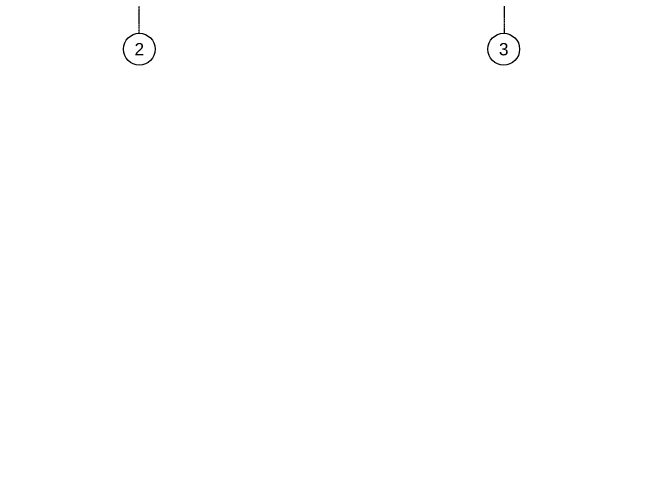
# Model space of a CAD drawing. Header units: millimetres. Extents: x -241278 to 318497, y -110515 to 29234.
# Drawn here: x -10240 to 4915, y -27371 to -16142 of the extents above; entities that cross this region are included whole.
import ezdxf
from ezdxf.enums import TextEntityAlignment as Align

# ---------------------------------------------------------------- set-up
doc = ezdxf.new("R2010")
doc.units = ezdxf.units.MM
doc.header["$LTSCALE"] = 0.1
doc.linetypes.add('CENTERX2', pattern=[101.6, 63.5, -12.7, 12.7, -12.7])
for name, color, linetype in [('EE-5', 7, 'Continuous'), ('EE-TEXTO 1', 4, 'Continuous'), ('SIM-COTAS', 1, 'Continuous'), ('SIM-EJES', 8, 'CENTERX2')]:
    doc.layers.add(name, color=color, linetype=linetype)
doc.styles.add('ARIAL EE', font='arial.ttf')
doc.styles.get("Standard").update_dxf_attribs({"font": 'arial.ttf'})
doc.dimstyles.new('EE 1_STANDAR', dxfattribs={"dimtxt": 2, "dimasz": 1.5, "dimexe": 1, "dimexo": 0.5, "dimgap": 0.8, "dimtad": 1, "dimdec": 0, "dimdsep": 46, "dimtxsty": 'Standard', "dimcen": 0.09, "dimclrd": 256, "dimclre": 256, "dimclrt": 2, "dimadec": 0, "dimazin": 0, "dimtfac": 1, "dimtdec": 0, "dimtix": 1, "dimtmove": 0, "dimatfit": 2, "dimfxl": 1, "dimtolj": 1, "dimlwd": -1, "dimlwe": -1, "dimarcsym": 1})

# ---------------------------------------------------------------- blocks, each defined once
blk = doc.blocks.new('ITEM_1')
at = {"layer": 'EE-5'}
blk.add_circle((0, 0), 3.86, dxfattribs=at)
at = {"layer": 'EE-TEXTO 1', "style": 'ARIAL EE', "flags": 4}
blk.add_attdef('EJE', text='', height=3, dxfattribs=at).set_placement((0, 0), align=Align.MIDDLE_CENTER)
blk = doc.blocks.new('*D598')
at = {"layer": 'SIM-COTAS', "color": 2, "transparency": 16777216, "insert": (19567, 3063), "char_height": 200, "attachment_point": 5, "rotation": 7.6305, "bg_fill": 3, "box_fill_scale": 1.1, "bg_fill_color": 256, "bg_fill_true_color": 13158600, "bg_fill_transparency": 0}
blk.add_mtext('\\A1;60196', dxfattribs=at)

msp = doc.modelspace()

# ---------------------------------------------------------------- linework, layer by layer
at = {"layer": 'SIM-EJES'}
for p, q in [((-7160, -16648.3), (-7160, 28268.8)), ((1696.8, 28268.8), (1696.8, -16648.3))]:
    msp.add_line(p, q, dxfattribs=at)

# ---------------------------------------------------------------- block references
at = {"layer": 'SIM-COTAS'}
ref = msp.add_blockref('ITEM_1', (-7160, -17034), dxfattribs=dict(at, xscale=100, yscale=100, zscale=100, rotation=180))
ref.add_attrib('EJE', '2', dxfattribs={"layer": 'EE-TEXTO 1', "height": 300, "style": 'ARIAL EE', "flags": 4}).set_placement((-7160.1, -17033.9), align=Align.MIDDLE_CENTER)
ref = msp.add_blockref('ITEM_1', (1690, -17034), dxfattribs=dict(at, xscale=100, yscale=100, zscale=100, rotation=180))
ref.add_attrib('EJE', '3', dxfattribs={"layer": 'EE-TEXTO 1', "height": 300, "style": 'ARIAL EE', "flags": 4}).set_placement((1689.9, -17033.9), align=Align.MIDDLE_CENTER)

# ---------------------------------------------------------------- next in the draw order: dimensions: what is measured, and where the dimension line sits
dim = msp.add_linear_dim(base=(-10240.5, -1114), p1=(51444.3, -8212.1, 0), p2=(-5861.1, -33802.6), angle=7.63055, dimstyle='EE 1_STANDAR', override={"dimse1": 1, "dimse2": 1, "dimsd1": 1, "dimsd2": 1, "dimfxl": 0.0015, "dimtfill": 1}, dxfattribs=at)
dim.commit()
dim.dimension.update_dxf_attribs({"geometry": '*D598', "text_midpoint": (19566.9, 3063)})

doc.saveas('drawing.dxf')
